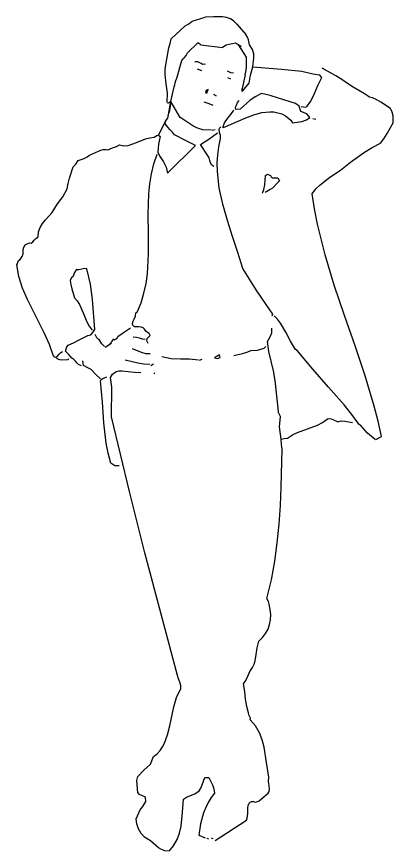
# Model space of a CAD drawing. Header units: millimetres. Extents: x 577 to 2337, y 236 to 943.
# Drawn here: x 760.974 to 761.788, y 703.392 to 705.199 of the extents above; entities that cross this region are included whole.
import ezdxf

# ---------------------------------------------------------------- set-up
doc = ezdxf.new("R2010")
doc.units = ezdxf.units.MM
doc.header["$LTSCALE"] = 0.01
doc.layers.add('06-Furn', color=4, linetype='Continuous')

# ---------------------------------------------------------------- blocks, each defined once
blk = doc.blocks.new('body 10')
at = {"layer": '06-Furn', "color": 8}
for p, q in [((825.3391, 726.0466), (825.3671, 726.0558)), ((825.2935, 726.0084), (825.3238, 726.0365)), ((825.4353, 726.0403), (825.4552, 726.0176)), ((825.3284, 725.9782), (825.351, 725.9999)), ((825.282, 725.9523), (825.2883, 725.9891)), ((825.3572, 725.9956), (825.4045, 725.9901)), ((825.4562, 725.9686), (825.4397, 725.995)), ((825.3057, 725.9235), (825.3164, 725.9618)), ((825.47, 725.9482), (825.5319, 725.9428)), ((825.4535, 725.9306), (825.4467, 725.9007)), ((825.5319, 725.9428), (825.5757, 725.9384)), ((825.5757, 725.9384), (825.6, 725.933)), ((825.6, 725.933), (825.614, 725.9306)), ((825.447, 725.8943), (825.462, 725.9122)), ((825.2923, 725.8726), (825.3002, 725.9044)), ((825.266, 725.8002), (825.2812, 725.8294)), ((825.2856, 725.7177), (825.346, 725.7773)), ((825.3722, 725.7565), (825.3569, 725.7794)), ((825.2856, 725.7177), (825.2856, 725.7177))]:
    blk.add_line(p, q, dxfattribs=at)
at = {"layer": '06-Furn', "color": 8, "linetype": 'Continuous'}
for p, q in [((825.3855, 726.0563), (825.3671, 726.0558)), ((825.3949, 726.0565), (825.3855, 726.0563)), ((825.4043, 726.056), (825.3949, 726.0565)), ((825.4132, 726.0546), (825.4043, 726.056)), ((825.4214, 726.0518), (825.4132, 726.0546)), ((825.4288, 726.0471), (825.4214, 726.0518)), ((825.3238, 726.0365), (825.3316, 726.041)), ((825.3316, 726.041), (825.3391, 726.0466)), ((825.4353, 726.0403), (825.4288, 726.0471)), ((825.4585, 726.0119), (825.4552, 726.0176)), ((825.2883, 725.9891), (825.291, 725.9982)), ((825.291, 725.9982), (825.2935, 726.0084)), ((825.3572, 725.9956), (825.351, 725.9999)), ((825.4258, 725.9976), (825.419, 725.9964)), ((825.4325, 725.9993), (825.4258, 725.9976)), ((825.4397, 725.995), (825.4325, 725.9993)), ((825.4608, 726.0063), (825.4585, 726.0119)), ((825.4627, 725.9959), (825.4608, 726.0063)), ((825.4121, 725.9945), (825.4045, 725.9901)), ((825.419, 725.9964), (825.4121, 725.9945)), ((825.4457, 725.9921), (825.4397, 725.995)), ((825.4696, 725.9851), (825.4627, 725.9959)), ((825.4719, 725.976), (825.4696, 725.9851)), ((825.3164, 725.9618), (825.3191, 725.9651)), ((825.3191, 725.9651), (825.3225, 725.9683)), ((825.3225, 725.9683), (825.3257, 725.9725)), ((825.3257, 725.9725), (825.3284, 725.9782)), ((825.456, 725.9492), (825.4562, 725.9686)), ((825.47, 725.9482), (825.4725, 725.9666)), ((825.4725, 725.9666), (825.4719, 725.976)), ((825.2803, 725.9419), (825.282, 725.9523)), ((825.3512, 725.9589), (825.3448, 725.9586)), ((825.36, 725.9389), (825.3503, 725.9432)), ((825.358, 725.9554), (825.3512, 725.9589)), ((825.3611, 725.9532), (825.358, 725.9554)), ((825.3675, 725.9535), (825.3611, 725.9532)), ((825.4554, 725.9397), (825.456, 725.9492)), ((825.4653, 725.9302), (825.47, 725.9482)), ((825.6492, 725.9285), (825.6197, 725.9451)), ((825.2802, 725.9314), (825.2803, 725.9419)), ((825.2826, 725.9109), (825.2802, 725.9314)), ((825.4222, 725.9351), (825.4152, 725.9384)), ((825.4279, 725.9342), (825.4222, 725.9351)), ((825.4535, 725.9306), (825.4554, 725.9397)), ((825.462, 725.9122), (825.4653, 725.9302)), ((825.6191, 725.9246), (825.614, 725.9306)), ((825.6628, 725.9203), (825.6492, 725.9285)), ((825.2852, 725.8908), (825.2826, 725.9109)), ((825.3002, 725.9044), (825.3016, 725.9086)), ((825.3016, 725.9086), (825.3023, 725.9135)), ((825.3023, 725.9135), (825.3033, 725.9185)), ((825.3033, 725.9185), (825.3057, 725.9235)), ((825.4221, 725.9213), (825.4159, 725.9242)), ((825.6032, 725.89), (825.6105, 725.9078)), ((825.6105, 725.9078), (825.6191, 725.9246)), ((825.675, 725.9117), (825.6628, 725.9203)), ((825.6868, 725.9035), (825.675, 725.9117)), ((825.2846, 725.8706), (825.2852, 725.8908)), ((825.369, 725.8965), (825.3673, 725.8948)), ((825.3673, 725.8948), (825.3686, 725.8921)), ((825.3686, 725.8921), (825.3705, 725.8906)), ((825.3731, 725.8985), (825.369, 725.8965)), ((825.3705, 725.8906), (825.3731, 725.8985)), ((825.447, 725.8943), (825.4467, 725.9007)), ((825.4467, 725.9007), (825.447, 725.8943)), ((825.4885, 725.8899), (825.4748, 725.8828)), ((825.5077, 725.886), (825.4885, 725.8899)), ((825.5956, 725.8734), (825.6032, 725.89)), ((825.6992, 725.8965), (825.6868, 725.9035)), ((825.7113, 725.8897), (825.6992, 725.8965)), ((825.7221, 725.8822), (825.7113, 725.8897)), ((825.2861, 725.8693), (825.2923, 725.8726)), ((825.2864, 725.8368), (825.2923, 725.8726)), ((825.2923, 725.8726), (825.2887, 725.8488)), ((825.313, 725.8385), (825.2923, 725.8726)), ((825.3752, 725.868), (825.365, 725.8713)), ((825.391, 725.8851), (825.386, 725.8883)), ((825.386, 725.8883), (825.391, 725.8851)), ((825.4369, 725.8706), (825.4401, 725.8749)), ((825.4636, 725.8747), (825.4428, 725.8562)), ((825.4748, 725.8828), (825.4636, 725.8747)), ((825.5258, 725.8803), (825.5077, 725.886)), ((825.562, 725.8684), (825.5258, 725.8803)), ((825.586, 725.8602), (825.5956, 725.8734)), ((825.729, 725.8805), (825.7221, 725.8822)), ((825.7353, 725.8778), (825.729, 725.8805)), ((825.747, 725.8714), (825.7353, 725.8778)), ((825.7675, 725.8578), (825.747, 725.8714)), ((825.3842, 725.8644), (825.3752, 725.868)), ((825.4222, 725.8446), (825.4287, 725.8539)), ((825.4328, 725.8602), (825.4344, 725.8652)), ((825.4333, 725.8558), (825.4328, 725.8602)), ((825.4428, 725.8562), (825.4333, 725.8558)), ((825.4344, 725.8652), (825.4369, 725.8706)), ((825.5701, 725.8624), (825.562, 725.8684)), ((825.5736, 725.8514), (825.5701, 725.8624)), ((825.5844, 725.8601), (825.5749, 725.861)), ((825.7713, 725.8497), (825.7675, 725.8578)), ((825.2836, 725.8329), (825.2864, 725.8368)), ((825.3161, 725.8361), (825.313, 725.8385)), ((825.3422, 725.8183), (825.3161, 725.8361)), ((825.4088, 725.8268), (825.415, 725.8359)), ((825.415, 725.8359), (825.4222, 725.8446)), ((825.4385, 725.8304), (825.455, 725.8376)), ((825.455, 725.8376), (825.4721, 725.844)), ((825.4721, 725.844), (825.4893, 725.8487)), ((825.4893, 725.8487), (825.5066, 725.8505)), ((825.5066, 725.8505), (825.5152, 725.8501)), ((825.5152, 725.8501), (825.5239, 725.8485)), ((825.5239, 725.8485), (825.5324, 725.846)), ((825.5324, 725.846), (825.541, 725.842)), ((825.541, 725.842), (825.5479, 725.8357)), ((825.5479, 725.8357), (825.5519, 725.8321)), ((825.5867, 725.846), (825.5736, 725.8514)), ((825.5859, 725.8331), (825.5933, 725.8383)), ((825.5933, 725.8383), (825.5867, 725.846)), ((825.6063, 725.8341), (825.5998, 725.8354)), ((825.7733, 725.8416), (825.7713, 725.8497)), ((825.7738, 725.8264), (825.7733, 725.8416)), ((825.2804, 725.8247), (825.2812, 725.8294)), ((825.2858, 725.8172), (825.2804, 725.8247)), ((825.2812, 725.8294), (825.2836, 725.8329)), ((825.2911, 725.8114), (825.2858, 725.8172)), ((825.3524, 725.814), (825.3422, 725.8183)), ((825.398, 725.8152), (825.4007, 725.818)), ((825.4051, 725.8166), (825.4088, 725.8268)), ((825.4069, 725.8167), (825.4385, 725.8304)), ((825.5519, 725.8321), (825.556, 725.8269)), ((825.556, 725.8269), (825.5761, 725.8297)), ((825.5761, 725.8297), (825.5859, 725.8331)), ((825.7668, 725.8151), (825.7738, 725.8264)), ((825.2566, 725.7952), (825.2622, 725.7992)), ((825.2622, 725.7992), (825.266, 725.8002)), ((825.266, 725.8002), (825.2693, 725.7972)), ((825.2961, 725.8063), (825.2911, 725.8114)), ((825.3006, 725.8003), (825.2961, 725.8063)), ((825.3244, 725.7882), (825.3006, 725.8003)), ((825.3621, 725.8115), (825.3524, 725.814)), ((825.3804, 725.8106), (825.3621, 725.8115)), ((825.3745, 725.7915), (825.3935, 725.8048)), ((825.382, 725.8106), (825.3883, 725.8124)), ((825.3971, 725.8122), (825.398, 725.8152)), ((825.398, 725.8058), (825.3971, 725.8122)), ((825.4002, 725.7991), (825.398, 725.8058)), ((825.4003, 725.7927), (825.4002, 725.7991)), ((825.7537, 725.7922), (825.7603, 725.8033)), ((825.7603, 725.8033), (825.7668, 725.8151)), ((825.2, 725.7778), (825.2187, 725.7839)), ((825.2187, 725.7839), (825.2376, 725.7916)), ((825.2376, 725.7916), (825.2471, 725.7943)), ((825.2471, 725.7943), (825.2566, 725.7952)), ((825.2663, 725.7804), (825.265, 725.7717)), ((825.2693, 725.7972), (825.2663, 725.7804)), ((825.346, 725.7773), (825.3244, 725.7882)), ((825.3569, 725.7794), (825.3745, 725.7915)), ((825.3963, 725.7749), (825.4003, 725.7927)), ((825.7279, 725.7735), (825.7459, 725.7824)), ((825.7459, 725.7824), (825.7537, 725.7922)), ((825.1167, 725.7567), (825.1361, 725.7655)), ((825.1361, 725.7655), (825.1412, 725.7675)), ((825.1412, 725.7675), (825.1464, 725.7686)), ((825.1464, 725.7686), (825.1518, 725.769)), ((825.1518, 725.769), (825.1572, 725.7681)), ((825.1572, 725.7681), (825.1629, 725.771)), ((825.1629, 725.771), (825.1688, 725.7729)), ((825.1688, 725.7729), (825.1751, 725.775)), ((825.1751, 725.775), (825.1817, 725.7787)), ((825.1817, 725.7787), (825.1908, 725.7771)), ((825.1908, 725.7771), (825.2, 725.7778)), ((825.265, 725.7717), (825.2646, 725.7625)), ((825.2646, 725.7625), (825.2699, 725.7527)), ((825.394, 725.757), (825.3963, 725.7749)), ((825.6816, 725.7415), (825.7112, 725.7631)), ((825.7112, 725.7631), (825.7279, 725.7735)), ((825.0869, 725.7369), (825.0919, 725.7447)), ((825.0919, 725.7447), (825.1049, 725.7496)), ((825.1049, 725.7496), (825.1113, 725.7527)), ((825.1113, 725.7527), (825.1167, 725.7567)), ((825.2558, 725.7377), (825.263, 725.759)), ((825.2699, 725.7527), (825.2768, 725.7419)), ((825.3755, 725.7509), (825.3722, 725.7565)), ((825.3772, 725.7451), (825.3755, 725.7509)), ((825.3784, 725.7398), (825.3772, 725.7451)), ((825.3931, 725.7391), (825.394, 725.757)), ((825.0737, 725.7068), (825.0817, 725.7314)), ((825.0817, 725.7314), (825.0869, 725.7369)), ((825.2508, 725.7162), (825.2558, 725.7377)), ((825.2768, 725.7419), (825.2826, 725.7303)), ((825.2826, 725.7303), (825.2856, 725.7177)), ((825.3811, 725.7351), (825.3784, 725.7398)), ((825.3858, 725.7319), (825.3811, 725.7351)), ((825.3933, 725.7213), (825.3931, 725.7391)), ((825.6598, 725.7244), (825.6816, 725.7415)), ((825.2473, 725.6946), (825.2508, 725.7162)), ((825.3975, 725.6859), (825.3933, 725.7213)), ((825.4958, 725.692), (825.4971, 725.7123)), ((825.4971, 725.7123), (825.5015, 725.7155)), ((825.5015, 725.7155), (825.5081, 725.7128)), ((825.5081, 725.7128), (825.5096, 725.7095)), ((825.5096, 725.7095), (825.5119, 725.7074)), ((825.6155, 725.6926), (825.6368, 725.7089)), ((825.6368, 725.7089), (825.6598, 725.7244)), ((825.0682, 725.6835), (825.0705, 725.6952)), ((825.0705, 725.6952), (825.0737, 725.7068)), ((825.2453, 725.6727), (825.2473, 725.6946)), ((825.4939, 725.6825), (825.4958, 725.692)), ((825.5119, 725.7074), (825.5153, 725.7072)), ((825.5153, 725.7072), (825.5193, 725.7076)), ((825.5221, 725.6951), (825.5155, 725.688)), ((825.5193, 725.7076), (825.5239, 725.7072)), ((825.5276, 725.701), (825.5221, 725.6951)), ((825.5239, 725.7072), (825.5276, 725.701)), ((825.6062, 725.6834), (825.6155, 725.6926)), ((825.0587, 725.6662), (825.0682, 725.6835)), ((825.2442, 725.651), (825.2453, 725.6727)), ((825.405, 725.6504), (825.3975, 725.6859)), ((825.4911, 725.6742), (825.4939, 725.6825)), ((825.5075, 725.682), (825.497, 725.6759)), ((825.5122, 725.6848), (825.5075, 725.682)), ((825.5155, 725.688), (825.5122, 725.6848)), ((825.5983, 725.673), (825.6062, 725.6834)), ((825.6033, 725.64), (825.5983, 725.673)), ((825.0478, 725.6511), (825.0587, 725.6662)), ((825.0357, 725.6327), (825.0478, 725.6511)), ((825.2438, 725.6292), (825.2442, 725.651)), ((825.4149, 725.6154), (825.405, 725.6504)), ((825.6097, 725.6069), (825.6033, 725.64)), ((825.0218, 725.6168), (825.0357, 725.6327)), ((825.2445, 725.5858), (825.2438, 725.6292)), ((825.0067, 725.5906), (825.0102, 725.6002)), ((825.0102, 725.6002), (825.0154, 725.6089)), ((825.0154, 725.6089), (825.0218, 725.6168)), ((825.4262, 725.5805), (825.4149, 725.6154)), ((825.6263, 725.5408), (825.6097, 725.6069)), ((825.0054, 725.5796), (825.0067, 725.5906)), ((825.2446, 725.5425), (825.2445, 725.5858)), ((824.9778, 725.5626), (824.9833, 725.5655)), ((824.9833, 725.5655), (824.9866, 725.5664)), ((824.9866, 725.5664), (824.9902, 725.5662)), ((824.9902, 725.5662), (824.9941, 725.5686)), ((824.9941, 725.5686), (824.9973, 725.5724)), ((824.9973, 725.5724), (825.0008, 725.5763)), ((825.0008, 725.5763), (825.0054, 725.5796)), ((825.4377, 725.5459), (825.4262, 725.5805)), ((824.9731, 725.543), (824.9734, 725.5492)), ((824.9734, 725.5492), (824.9743, 725.5556)), ((824.9743, 725.5556), (824.9778, 725.5626)), ((825.4484, 725.5111), (825.4377, 725.5459)), ((824.962, 725.5246), (824.9634, 725.5281)), ((824.9634, 725.5281), (824.9669, 725.5303)), ((824.9669, 725.5303), (824.9712, 725.5369)), ((824.9712, 725.5369), (824.9731, 725.543)), ((825.2421, 725.4997), (825.2446, 725.5425)), ((825.6463, 725.4749), (825.6263, 725.5408)), ((824.9593, 725.5191), (824.961, 725.5214)), ((824.9637, 725.4935), (824.9593, 725.5191)), ((824.961, 725.5214), (824.962, 725.5246)), ((825.1001, 725.5099), (825.0937, 725.5084)), ((825.1058, 725.5112), (825.1001, 725.5099)), ((825.1112, 725.5106), (825.1058, 725.5112)), ((825.1189, 725.477), (825.1112, 725.5106)), ((825.4772, 725.4651), (825.4484, 725.5111)), ((824.9719, 725.4684), (824.9637, 725.4935)), ((825.0775, 725.4918), (825.0748, 725.4852)), ((825.0805, 725.4933), (825.0775, 725.4918)), ((825.0846, 725.5025), (825.0805, 725.4933)), ((825.0878, 725.5079), (825.0846, 725.5025)), ((825.0937, 725.5084), (825.0878, 725.5079)), ((825.2391, 725.4788), (825.2421, 725.4997)), ((825.0748, 725.4852), (825.0761, 725.4761)), ((825.0761, 725.4761), (825.0783, 725.467)), ((825.1235, 725.4437), (825.1189, 725.477)), ((825.2345, 725.4577), (825.2391, 725.4788)), ((825.6685, 725.4093), (825.6463, 725.4749)), ((824.9828, 725.4437), (824.9719, 725.4684)), ((825.0783, 725.467), (825.0843, 725.4478)), ((825.2283, 725.437), (825.2345, 725.4577)), ((825.4897, 725.4471), (825.4772, 725.4651)), ((824.9949, 725.4193), (824.9828, 725.4437)), ((825.0843, 725.4478), (825.0902, 725.4411)), ((825.0902, 725.4411), (825.0952, 725.4332)), ((825.1286, 725.3791), (825.1235, 725.4437)), ((825.2199, 725.4166), (825.2283, 725.437)), ((825.5132, 725.412), (825.4897, 725.4471)), ((825.0197, 725.3706), (824.9949, 725.4193)), ((825.0952, 725.4332), (825.1033, 725.4149)), ((825.1033, 725.4149), (825.1112, 725.3955)), ((825.2103, 725.3953), (825.213, 725.4014)), ((825.213, 725.4014), (825.2159, 725.408)), ((825.2159, 725.408), (825.217, 725.4148)), ((825.217, 725.4148), (825.2199, 725.4166)), ((825.5118, 725.4085), (825.5132, 725.412)), ((825.5237, 725.4015), (825.5164, 725.4087)), ((825.5302, 725.3928), (825.5237, 725.4015)), ((825.6913, 725.3437), (825.6685, 725.4093)), ((825.1112, 725.3955), (825.1163, 725.3861)), ((825.1163, 725.3861), (825.1225, 725.3772)), ((825.1902, 725.3727), (825.2057, 725.3829)), ((825.21, 725.3893), (825.2103, 725.3953)), ((825.2137, 725.3847), (825.21, 725.3893)), ((825.2237, 725.3847), (825.2137, 725.3847)), ((825.2285, 725.3842), (825.2237, 725.3847)), ((825.2326, 725.3826), (825.2285, 725.3842)), ((825.5411, 725.3733), (825.5302, 725.3928)), ((825.0303, 725.3461), (825.0197, 725.3706)), ((825.107, 725.3631), (825.1133, 725.3658)), ((825.1133, 725.3658), (825.1196, 725.3675)), ((825.1196, 725.3675), (825.1241, 725.3727)), ((825.1241, 725.3727), (825.1286, 725.3791)), ((825.1323, 725.3609), (825.1292, 725.3679)), ((825.1782, 725.3639), (825.1902, 725.3727)), ((825.2359, 725.3795), (825.2326, 725.3826)), ((825.2385, 725.3752), (825.2359, 725.3795)), ((825.2423, 725.3726), (825.2385, 725.3752)), ((825.2415, 725.3594), (825.2476, 725.3661)), ((825.2458, 725.3704), (825.2423, 725.3726)), ((825.2476, 725.3661), (825.2458, 725.3704)), ((825.5076, 725.3627), (825.5108, 725.3718)), ((825.5108, 725.3718), (825.5113, 725.3819)), ((825.5513, 725.3534), (825.5411, 725.3733)), ((825.0704, 725.3447), (825.0822, 725.35)), ((825.0822, 725.35), (825.0945, 725.3567)), ((825.0945, 725.3567), (825.107, 725.3631)), ((825.1346, 725.3588), (825.1323, 725.3609)), ((825.1377, 725.3573), (825.1346, 725.3588)), ((825.1435, 725.348), (825.1377, 725.3573)), ((825.1492, 725.3423), (825.1435, 725.348)), ((825.1565, 725.3444), (825.1631, 725.3492)), ((825.1645, 725.3496), (825.1603, 725.3458)), ((825.1603, 725.3458), (825.1614, 725.3479)), ((825.1614, 725.3479), (825.1641, 725.3494)), ((825.1631, 725.3492), (825.1638, 725.3518)), ((825.1638, 725.3518), (825.1655, 725.3535)), ((825.1641, 725.3494), (825.1645, 725.3496)), ((825.1645, 725.3496), (825.1645, 725.3496)), ((825.1645, 725.3496), (825.1645, 725.3496)), ((825.1655, 725.3535), (825.1691, 725.3589)), ((825.1708, 725.3559), (825.1717, 725.3576)), ((825.1717, 725.3576), (825.1741, 725.3587)), ((825.1741, 725.3587), (825.1766, 725.3604)), ((825.1766, 725.3604), (825.1782, 725.3639)), ((825.2184, 725.3619), (825.2113, 725.3625)), ((825.2249, 725.36), (825.2184, 725.3619)), ((825.231, 725.3581), (825.2249, 725.36)), ((825.237, 725.3574), (825.231, 725.3581)), ((825.2407, 725.3559), (825.2415, 725.3594)), ((825.2416, 725.3532), (825.2407, 725.3559)), ((825.2438, 725.3483), (825.2416, 725.3532)), ((825.5019, 725.353), (825.5076, 725.3627)), ((825.5049, 725.3315), (825.5019, 725.353)), ((825.5626, 725.3353), (825.5513, 725.3534)), ((825.0385, 725.3211), (825.0303, 725.3461)), ((825.0513, 725.3257), (825.0544, 725.3289)), ((825.0544, 725.3289), (825.0585, 725.3315)), ((825.0647, 725.3318), (825.0676, 725.3413)), ((825.072, 725.3249), (825.0647, 725.3318)), ((825.0676, 725.3413), (825.0704, 725.3447)), ((825.1509, 725.3408), (825.1565, 725.3444)), ((825.2294, 725.329), (825.2095, 725.3372)), ((825.2387, 725.3264), (825.2294, 725.329)), ((825.4473, 725.3271), (825.4569, 725.3298)), ((825.4569, 725.3298), (825.4664, 725.3338)), ((825.4664, 725.3338), (825.48, 725.3339)), ((825.48, 725.3339), (825.4946, 725.3384)), ((825.4946, 725.3384), (825.4978, 725.3418)), ((825.5096, 725.3101), (825.5049, 725.3315)), ((825.5657, 725.3338), (825.5626, 725.3353)), ((825.5995, 725.2928), (825.5657, 725.3338)), ((825.7131, 725.2783), (825.6913, 725.3437)), ((825.0433, 725.3179), (825.0385, 725.3211)), ((825.0464, 725.3199), (825.0513, 725.3257)), ((825.0466, 725.3151), (825.0464, 725.3199)), ((825.0528, 725.313), (825.0466, 725.3151)), ((825.0584, 725.3125), (825.0528, 725.313)), ((825.069, 725.3132), (825.0584, 725.3125)), ((825.0704, 725.3132), (825.0718, 725.3163)), ((825.0782, 725.3166), (825.072, 725.3249)), ((825.0831, 725.3139), (825.0782, 725.3166)), ((825.0867, 725.31), (825.0831, 725.3139)), ((825.104, 725.3007), (825.1021, 725.3114)), ((825.2211, 725.3061), (825.1935, 725.3128)), ((825.2479, 725.3265), (825.2387, 725.3264)), ((825.2937, 725.3153), (825.2735, 725.3197)), ((825.3136, 725.3144), (825.2937, 725.3153)), ((825.3332, 725.3146), (825.3136, 725.3144)), ((825.3525, 725.3127), (825.3332, 725.3146)), ((825.3543, 725.3128), (825.3606, 725.3145)), ((825.398, 725.3243), (825.3871, 725.3174)), ((825.3871, 725.3174), (825.3936, 725.3161)), ((825.3936, 725.3161), (825.3995, 725.318)), ((825.3995, 725.318), (825.398, 725.3243)), ((825.4291, 725.3224), (825.4473, 725.3271)), ((825.0897, 725.3062), (825.0867, 725.31)), ((825.0931, 725.3031), (825.0897, 725.3062)), ((825.0992, 725.3004), (825.0931, 725.3031)), ((825.1133, 725.2957), (825.104, 725.3007)), ((825.1202, 725.292), (825.1133, 725.2957)), ((825.2342, 725.3036), (825.2211, 725.3061)), ((825.2474, 725.3028), (825.2342, 725.3036)), ((825.2491, 725.3013), (825.2554, 725.3046)), ((825.5144, 725.2891), (825.5096, 725.3101)), ((825.634, 725.2543), (825.5995, 725.2928)), ((825.1302, 725.2815), (825.1202, 725.292)), ((825.1402, 725.2724), (825.1302, 725.2815)), ((825.1454, 725.273), (825.154, 725.2761)), ((825.1619, 725.275), (825.1662, 725.2822)), ((825.1647, 725.2537), (825.1619, 725.275)), ((825.1662, 725.2822), (825.1741, 725.2882)), ((825.1741, 725.2882), (825.1804, 725.2893)), ((825.1804, 725.2893), (825.187, 725.2895)), ((825.187, 725.2895), (825.2003, 725.2883)), ((825.2003, 725.2883), (825.2138, 725.2866)), ((825.2138, 725.2866), (825.2278, 725.286)), ((825.2564, 725.2826), (825.2577, 725.2859)), ((825.5186, 725.2687), (825.5144, 725.2891)), ((825.7325, 725.213), (825.7131, 725.2783)), ((825.1404, 725.2676), (825.1423, 725.2707)), ((825.1445, 725.2219), (825.1404, 725.2676)), ((825.1423, 725.2707), (825.1454, 725.273)), ((825.5245, 725.2085), (825.5186, 725.2687)), ((825.165, 725.2321), (825.1647, 725.2537)), ((825.6677, 725.2155), (825.634, 725.2543)), ((825.1476, 725.1768), (825.1445, 725.2219)), ((825.1644, 725.2107), (825.165, 725.2321)), ((825.1646, 725.1901), (825.1644, 725.2107)), ((825.5257, 725.199), (825.5245, 725.2085)), ((825.6839, 725.195), (825.6677, 725.2155)), ((825.7409, 725.1802), (825.7325, 725.213)), ((825.2029, 725.0282), (825.1646, 725.1901)), ((825.5302, 725.1904), (825.5257, 725.199)), ((825.5287, 725.1755), (825.5302, 725.1904)), ((825.6209, 725.1778), (825.6313, 725.1857)), ((825.6313, 725.1857), (825.6367, 725.1861)), ((825.6367, 725.1861), (825.6418, 725.1848)), ((825.6418, 725.1848), (825.6536, 725.1791)), ((825.6998, 725.1732), (825.6839, 725.195)), ((825.1528, 725.1326), (825.1476, 725.1768)), ((825.5278, 725.1682), (825.5287, 725.1755)), ((825.5311, 725.1414), (825.5278, 725.1682)), ((825.5883, 725.1636), (825.6102, 725.1716)), ((825.6102, 725.1716), (825.6209, 725.1778)), ((825.6536, 725.1791), (825.661, 725.1809)), ((825.661, 725.1809), (825.6688, 725.1807)), ((825.6688, 725.1807), (825.6854, 725.1773)), ((825.7028, 725.1719), (825.6998, 725.1732)), ((825.7181, 725.1544), (825.7028, 725.1719)), ((825.7483, 725.1473), (825.7409, 725.1802)), ((825.5452, 725.1439), (825.5555, 725.151)), ((825.5555, 725.151), (825.5663, 725.1561)), ((825.5663, 725.1561), (825.5883, 725.1636)), ((825.7344, 725.1404), (825.7181, 725.1544)), ((825.157, 725.111), (825.1528, 725.1326)), ((825.5311, 725.1414), (825.5375, 725.1427)), ((825.5323, 725.13), (825.5311, 725.1414)), ((825.5336, 725.1197), (825.5323, 725.13)), ((825.5375, 725.1427), (825.5452, 725.1439)), ((825.736, 725.1405), (825.7483, 725.1473)), ((825.5315, 725.0383), (825.5336, 725.1197)), ((825.1631, 725.0893), (825.157, 725.111)), ((825.1712, 725.0833), (825.1631, 725.0893)), ((825.1806, 725.0837), (825.1712, 725.0833)), ((825.2364, 724.8951), (825.2029, 725.0282)), ((825.5297, 724.998), (825.5315, 725.0383)), ((825.527, 724.9574), (825.5297, 724.998)), ((825.523, 724.9172), (825.527, 724.9574)), ((825.5175, 724.8769), (825.523, 724.9172)), ((825.3069, 724.6294), (825.2364, 724.8951)), ((825.5101, 724.8366), (825.5175, 724.8769)), ((825.5002, 724.7965), (825.5101, 724.8366)), ((825.5041, 724.7897), (825.5002, 724.7965)), ((825.5056, 724.7842), (825.5041, 724.7897)), ((825.5078, 724.7727), (825.5056, 724.7842)), ((825.5087, 724.7613), (825.5078, 724.7727)), ((825.5064, 724.7396), (825.5083, 724.7503)), ((825.5083, 724.7503), (825.5087, 724.7613)), ((825.5029, 724.7296), (825.5064, 724.7396)), ((825.4911, 724.7118), (825.4977, 724.7203)), ((825.4977, 724.7203), (825.5029, 724.7296)), ((825.4792, 724.6892), (825.4829, 724.7042)), ((825.4829, 724.7042), (825.4911, 724.7118)), ((825.4775, 724.6749), (825.4792, 724.6892)), ((825.4729, 724.6539), (825.4749, 724.661)), ((825.4749, 724.661), (825.4775, 724.6749)), ((825.4637, 724.638), (825.4696, 724.6467)), ((825.4696, 724.6467), (825.4729, 724.6539)), ((825.3091, 724.6223), (825.3069, 724.6294)), ((825.4548, 724.6183), (825.4591, 724.6278)), ((825.4591, 724.6278), (825.4637, 724.638)), ((825.3118, 724.615), (825.3091, 724.6223)), ((825.314, 724.6079), (825.3118, 724.615)), ((825.3145, 724.6013), (825.314, 724.6079)), ((825.4497, 724.6113), (825.4548, 724.6183)), ((825.4527, 724.5946), (825.4497, 724.6113)), ((825.3052, 724.5821), (825.3145, 724.6013)), ((825.4545, 724.5781), (825.4527, 724.5946)), ((825.2992, 724.5618), (825.3052, 724.5821)), ((825.4567, 724.5626), (825.4545, 724.5781)), ((825.2906, 724.5207), (825.2992, 724.5618)), ((825.4606, 724.5488), (825.4567, 724.5626)), ((825.4616, 724.5442), (825.4606, 724.5488)), ((825.4636, 724.5403), (825.4616, 724.5442)), ((825.465, 724.5368), (825.4636, 724.5403)), ((825.4643, 724.5331), (825.465, 724.5368)), ((825.476, 724.5201), (825.4643, 724.5331)), ((825.2857, 724.5012), (825.2906, 724.5207)), ((825.4845, 724.5055), (825.476, 724.5201)), ((825.2792, 724.4831), (825.2857, 724.5012)), ((825.4902, 724.4901), (825.4845, 724.5055)), ((825.2748, 724.4749), (825.2792, 724.4831)), ((825.4944, 724.4739), (825.4902, 724.4901)), ((825.2629, 724.4601), (825.2693, 724.4672)), ((825.2693, 724.4672), (825.2748, 724.4749)), ((825.4994, 724.4409), (825.4944, 724.4739)), ((825.2483, 724.4376), (825.2554, 724.4537)), ((825.2554, 724.4537), (825.2629, 724.4601)), ((825.2342, 724.4243), (825.2483, 724.4376)), ((825.5048, 724.409), (825.4994, 724.4409)), ((825.2194, 724.4017), (825.2214, 724.4108)), ((825.2214, 724.4108), (825.2342, 724.4243)), ((825.3606, 724.3924), (825.3663, 724.4084)), ((825.3663, 724.4084), (825.3745, 724.4088)), ((825.3745, 724.4088), (825.3825, 724.3926)), ((825.5038, 724.3997), (825.5048, 724.409)), ((825.2195, 724.3929), (825.2194, 724.4017)), ((825.2213, 724.3762), (825.2195, 724.3929)), ((825.3574, 724.3852), (825.3606, 724.3924)), ((825.3825, 724.3926), (825.3857, 724.384)), ((825.5053, 724.391), (825.5038, 724.3997)), ((825.5061, 724.3826), (825.5053, 724.391)), ((825.2249, 724.3716), (825.2213, 724.3762)), ((825.2378, 724.366), (825.2249, 724.3716)), ((825.3349, 724.3695), (825.3443, 724.3735)), ((825.3443, 724.3735), (825.3537, 724.3794)), ((825.3537, 724.3794), (825.3574, 724.3852)), ((825.3871, 724.3746), (825.3798, 724.3651)), ((825.3857, 724.384), (825.3871, 724.3746)), ((825.4898, 724.363), (825.5035, 724.3743)), ((825.5035, 724.3743), (825.5053, 724.3785)), ((825.5053, 724.3785), (825.5061, 724.3826)), ((825.2324, 724.3459), (825.2382, 724.3566)), ((825.2382, 724.3566), (825.2378, 724.366)), ((825.3181, 724.3332), (825.3199, 724.3619)), ((825.3199, 724.3619), (825.3265, 724.3661)), ((825.3265, 724.3661), (825.3349, 724.3695)), ((825.3735, 724.3545), (825.368, 724.3437)), ((825.3798, 724.3651), (825.3735, 724.3545)), ((825.4601, 724.3477), (825.4622, 724.3532)), ((825.4622, 724.3532), (825.4641, 724.3553)), ((825.4641, 724.3553), (825.4673, 724.3567)), ((825.4673, 724.3567), (825.4715, 724.3569)), ((825.4715, 724.3569), (825.476, 724.3553)), ((825.476, 724.3553), (825.4834, 724.3583)), ((825.4834, 724.3583), (825.4898, 724.363)), ((825.2176, 724.3192), (825.2265, 724.3386)), ((825.2265, 724.3386), (825.2324, 724.3459)), ((825.368, 724.3437), (825.3636, 724.3322)), ((825.4589, 724.3309), (825.4592, 724.3421)), ((825.4592, 724.3421), (825.4601, 724.3477)), ((825.2188, 724.3082), (825.2176, 724.3192)), ((825.3147, 724.303), (825.3181, 724.3332)), ((825.3636, 724.3322), (825.3571, 724.3081)), ((825.4562, 724.3159), (825.458, 724.3204)), ((825.458, 724.3204), (825.4589, 724.3309)), ((825.2227, 724.2972), (825.2188, 724.3082)), ((825.3112, 724.2883), (825.3147, 724.303)), ((825.3571, 724.3081), (825.3535, 724.2833)), ((825.3888, 724.2724), (825.4562, 724.3159)), ((825.2284, 724.2872), (825.2227, 724.2972)), ((825.2356, 724.2792), (825.2284, 724.2872)), ((825.3061, 724.274), (825.3112, 724.2883)), ((825.3535, 724.2833), (825.3666, 724.2777)), ((825.2486, 724.271), (825.2356, 724.2792)), ((825.2605, 724.261), (825.2486, 724.271)), ((825.2987, 724.2608), (825.3061, 724.274)), ((825.3745, 724.2749), (825.3713, 724.2764)), ((825.3839, 724.2754), (825.3809, 724.2768)), ((825.2663, 724.2564), (825.2605, 724.261)), ((825.2727, 724.2526), (825.2663, 724.2564)), ((825.2797, 724.2499), (825.2727, 724.2526)), ((825.2875, 724.2487), (825.2797, 724.2499)), ((825.2889, 724.2487), (825.2987, 724.2608))]:
    blk.add_line(p, q, dxfattribs=at)

msp = doc.modelspace()

# ---------------------------------------------------------------- block references
at = {"layer": '06-Furn', "color": 5}
msp.add_blockref('body 10', (-63.9856, -20.8571), dxfattribs=at)

doc.saveas('drawing.dxf')
